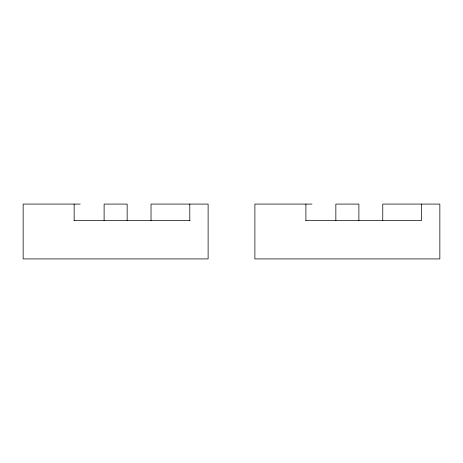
<?xml version="1.0" encoding="UTF-8"?>
<svg xmlns="http://www.w3.org/2000/svg" width="463" height="463" viewBox="0 0 463 463"><rect width="100%" height="100%" fill="white"/><g stroke="black" fill="none" stroke-linecap="round" stroke-linejoin="round"><path stroke-width="0.69" d="M80.238 204.079L23.15 204.079L23.15 258.921L208.113 258.921L208.113 204.079L151.025 204.079L151.025 220.533M311.975 204.079L254.887 204.079L254.887 258.921L439.85 258.921L439.85 204.079L382.762 204.079L382.762 220.533M74.057 220.533L190.119 220.533M305.794 220.533L421.527 220.533L421.527 204.079M358.889 220.533L358.889 204.079L335.849 204.079L335.849 220.533M305.898 204.079L305.898 220.533M189.789 204.079L189.789 220.533M127.151 220.533L127.151 204.079L104.111 204.079L104.111 220.533M74.155 204.079L74.155 220.533"/></g></svg>
